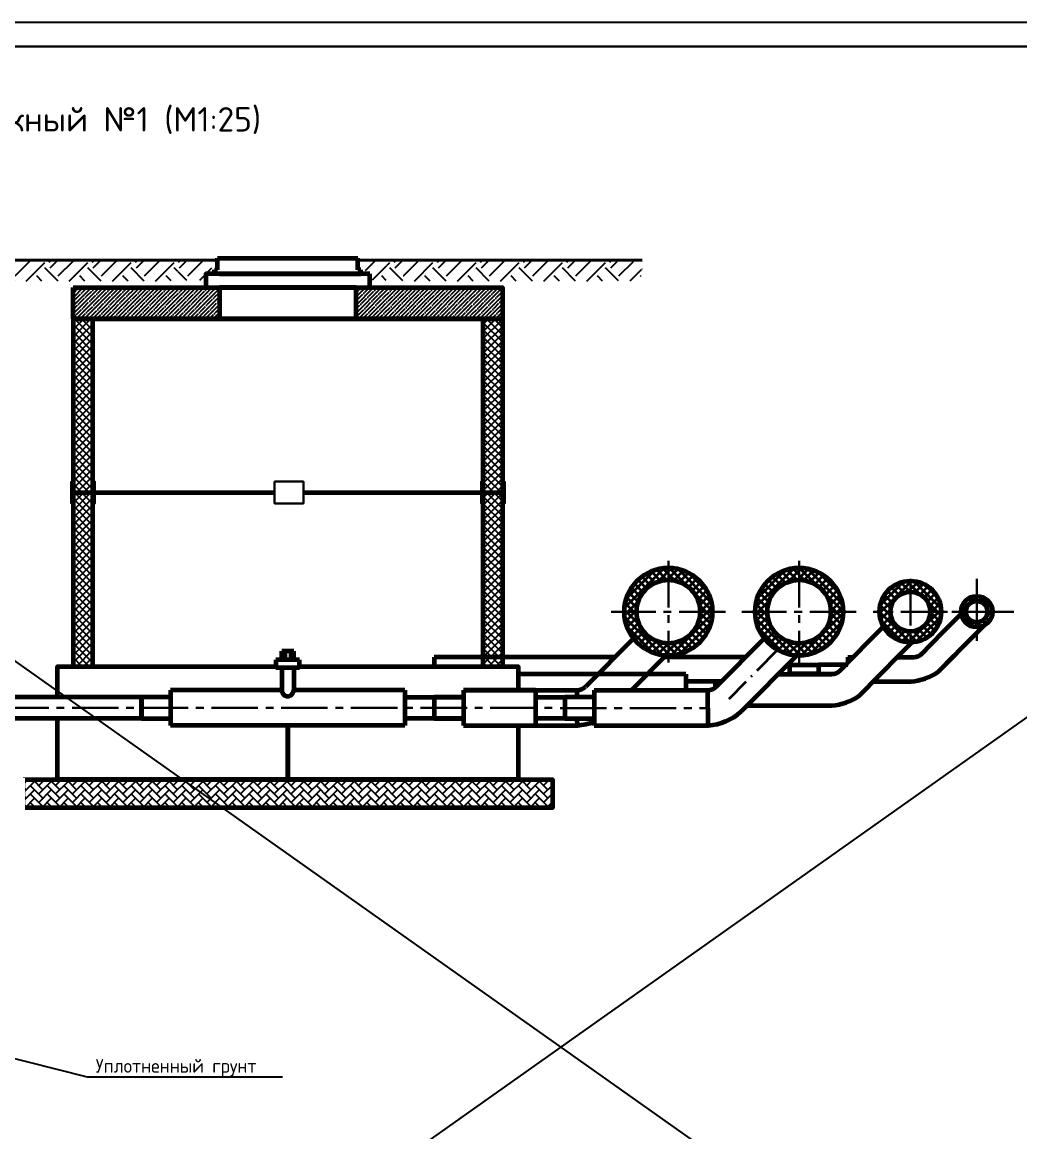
# Model space of a CAD drawing. Header units: metres. Extents: x -18 to 14983, y 1157 to 3877.
# Drawn here: x 9446.1 to 9650.6, y 3018.3 to 3245.6 of the extents above; entities that cross this region are included whole.
import ezdxf
from ezdxf import colors
from ezdxf.entities.mleader import LeaderData, LeaderLine
from ezdxf.math import Vec2, Vec3

# ---------------------------------------------------------------- set-up
doc = ezdxf.new("R2010")
doc.units = ezdxf.units.M
doc.linetypes.add('ACAD_ISO10W100', pattern=[18.5, 12, -3, 0.5, -3])
doc.linetypes.add('осевая2', pattern=[28.575, 19.05, -3.175, 3.175, -3.175])
for name, color, linetype, lineweight in [('2 Рамка обычные', 1, 'Continuous', 60), ('9 Размеры на геодезии', 5, 'Continuous', 40), ('Объекты проект.', 1, 'Continuous', 80), ('Осевая', 2, 'осевая2', 30), ('Размер 3.5', 250, 'Continuous', 35), ('Тонкие', 5, 'Continuous', 30)]:
    doc.layers.add(name, color=color, linetype=linetype, lineweight=lineweight)
doc.layers.add('Штриховка', color=7, linetype='Continuous')
doc.styles.add('-ISOCPEUR-', font='isocpeur.ttf')
doc.styles.add('GOST', font='GOST_Common.ttf')
pattern_1 = [(45, (-124461.993, 586943.9476), (0, 8.838834765), [6.25, -6.25]), (45, (-124463.65, 586945.605), (0, 8.838834765), [6.25, -6.25]), (45, (-124465.307, 586947.262), (0, 8.838834765), [6.25, -6.25]), (135, (-124465.307, 586948.367), (-8.838834765, 9e-16), [6.25, -6.25]), (135, (-124463.65, 586950.024), (-8.838834765, 9e-16), [6.25, -6.25]), (135, (-124461.993, 586951.6816), (-8.838834765, 9e-16), [6.25, -6.25])]

# ---------------------------------------------------------------- blocks, each defined once
blk = doc.blocks.new('_DotSmall')
at = {"color": 0, "linetype": 'ByBlock', "const_width": 0.5}
blk.add_lwpolyline([(-0.0625, 0, 1), (0.0625, 0, 1)], format="xyb", close=True, dxfattribs=at)

msp = doc.modelspace()

# ---------------------------------------------------------------- hatches: boundary and pattern name
h = msp.add_hatch()
h.set_pattern_fill('ANSI35', scale=0.184)
h.set_pattern_definition([(45, (4321.7319, 2213.3086), (-0.82618356, 0.82618356), []), (45, (4322.5581, 2213.3086), (-0.82618356, 0.82618356), [1.4605, -0.2921, 0, -0.2921])])
h.paths.add_polyline_path([(9486.5634, 3191.2313), (9483.7634, 3191.2313), (9456.5634, 3191.2313), (9456.5634, 3184.8313), (9486.5634, 3184.8313)])
h.paths.add_polyline_path([(9544.5634, 3191.2313), (9514.5634, 3191.2313), (9514.5634, 3184.8313), (9544.5634, 3184.8313)])
h = msp.add_hatch()
h.set_pattern_fill('ANSI37', scale=0.33)
h.set_pattern_definition([(45, (4391.7276, 2237.0396), (-0.74087113, 0.74087113), []), (135, (4391.7276, 2237.0396), (-0.74087113, -0.74087113), [])])
h.paths.add_polyline_path([(9456.5634, 3149.2313), (9460.5634, 3149.2313), (9460.5634, 3184.8313), (9456.5634, 3184.8313)])
h.paths.add_polyline_path([(9540.5634, 3149.2313), (9544.5634, 3149.2313), (9544.5634, 3184.8313), (9540.5634, 3184.8313)])
h = msp.add_hatch()
h.set_pattern_fill('ANSI37', scale=0.33)
h.set_pattern_definition([(45, (4391.7276, 2201.4396), (-0.74087113, 0.74087113), []), (135, (4391.7276, 2201.4396), (-0.74087113, -0.74087113), [])])
h.paths.add_polyline_path([(9456.5634, 3113.6313), (9460.5634, 3113.6313), (9460.5634, 3149.2313), (9456.5634, 3149.2313)])
h.paths.add_polyline_path([(9540.5634, 3113.6313), (9544.5634, 3113.6313), (9544.5634, 3149.2313), (9540.5634, 3149.2313)])
at = {"lineweight": 35}
h = msp.add_hatch(dxfattribs=at)
h.set_pattern_fill('ANSI37', color=256, scale=0.33)
h.set_pattern_definition([(45, (4960.4267, 1638.4697), (-0.74087113, 0.74087113), []), (135, (4960.4267, 1638.4697), (-0.74087113, -0.74087113), [])])
h.paths.add_polyline_path([(9621.8604, 3124.8313, 1), (9634.4604, 3124.8313, 1)])
h.paths.add_polyline_path([(9632.2204, 3124.8313, -1), (9624.1004, 3124.8313, -1)], flags=16)
h.paths.add_polyline_path([(9638.5604, 3124.8313, 1), (9644.9604, 3124.8313, 1)])
h.paths.add_polyline_path([(9643.9604, 3124.8313, -1), (9639.5604, 3124.8313, -1)], flags=16)
h.paths.add_polyline_path([(9605.3604, 3133.8313), (9605.3604, 3131.3313, -0.41421356), (9611.8604, 3124.8313), (9614.3604, 3124.8313, 0.41421356)])
h.paths.add_polyline_path([(9614.3604, 3124.8313), (9611.8604, 3124.8313, -0.41421356), (9605.3604, 3118.3313), (9605.3604, 3115.8313, 0.41421356)])
h.paths.add_polyline_path([(9605.3604, 3131.3313), (9605.3604, 3133.8313, 0.41421356), (9596.3604, 3124.8313), (9598.8604, 3124.8313, -0.41421356)])
h.paths.add_polyline_path([(9598.8604, 3124.8313), (9596.3604, 3124.8313, 0.41421356), (9605.3604, 3115.8313), (9605.3604, 3118.3313, -0.41421356)])
h.paths.add_polyline_path([(9578.5604, 3133.8313), (9578.5604, 3131.3313, -0.41421356), (9585.0604, 3124.8313), (9587.5604, 3124.8313, 0.41421356)])
h.paths.add_polyline_path([(9587.5604, 3124.8313), (9585.0604, 3124.8313, -0.41421356), (9578.5604, 3118.3313), (9578.5604, 3115.8313, 0.41421356)])
h.paths.add_polyline_path([(9572.0604, 3124.8313), (9569.5604, 3124.8313, 0.41421356), (9578.5604, 3115.8313), (9578.5604, 3118.3313, -0.41421356)])
h.paths.add_polyline_path([(9578.5604, 3131.3313), (9578.5604, 3133.8313, 0.41421356), (9569.5604, 3124.8313), (9572.0604, 3124.8313, -0.41421356)])
h = msp.add_hatch()
h.set_pattern_fill('AR-HBONE', scale=0.012)
h.set_pattern_definition([(45, (4321.7319, 2213.3086), (0, 1.72420918), [3.6576, -1.2192]), (135, (4322.594, 2214.1707), (2e-16, 1.72420918), [3.6576, -1.2192])])
h.paths.add_polyline_path([(9554.8013, 3090.4313), (9446.3255, 3090.4313), (9446.3255, 3084.6766), (9554.8013, 3084.6766)])
at = {"layer": 'Штриховка'}
h = msp.add_hatch(dxfattribs=at)
h.set_pattern_fill('EARTH', color=256, scale=25, angle=45, style=0)
h.set_pattern_definition(pattern_1)
h.paths.add_polyline_path([(9404.3634, 3196.8313), (9427.1821, 3196.8313), (9428.1431, 3193.9939), (9407.3634, 3193.8313)])
h.paths.add_polyline_path([(9435.434, 3196.5881), (9427.9388, 3196.5712), (9427.9868, 3193.9529), (9435.434, 3192.5575)])
h.paths.add_polyline_path([(9481.5096, 3196.6968), (9435.434, 3196.6968), (9435.434, 3192.5575), (9475.0063, 3192.5575)])
h.paths.add_polyline_path([(9486.1894, 3196.8313), (9482.0744, 3196.8313), (9475.0063, 3192.5575), (9483.1934, 3192.7827)])
h = msp.add_hatch(dxfattribs=at)
h.set_pattern_fill('EARTH', color=256, scale=25, angle=45, style=0)
h.set_pattern_definition(pattern_1)
h.paths.add_polyline_path([(9573.2288, 3196.361), (9573.0964, 3196.1553), (9572.9837, 3192.6657), (9573.1401, 3192.9417)])
h.paths.add_polyline_path([(9565.6929, 3196.5881), (9573.188, 3196.5712), (9573.1401, 3192.623), (9565.6929, 3192.5575)])
h.paths.add_polyline_path([(9519.6172, 3196.6968), (9565.6929, 3196.6968), (9565.6929, 3192.5575), (9526.1205, 3192.5575)])
h.paths.add_polyline_path([(9514.9375, 3196.8313), (9519.0524, 3196.8313), (9526.1205, 3192.5575), (9517.9334, 3192.7827)])

# ---------------------------------------------------------------- linework, layer by layer
at = {"color": 5, "lineweight": 60}
for p, q in [((9499.3416, 3114.9495), (9499.3416, 3116.7313)), ((9500.5634, 3116.7313), (9499.3416, 3116.7313)), ((9499.9525, 3116.7313), (9499.9525, 3114.9495)), ((9501.7853, 3116.7313), (9500.5634, 3116.7313)), ((9501.1743, 3116.7313), (9501.1743, 3114.9495)), ((9501.7853, 3114.9495), (9501.7853, 3116.7313)), ((9500.5634, 3114.9495), (9498.1198, 3114.9495)), ((9498.1198, 3114.9495), (9498.1198, 3113.4222)), ((9503.0071, 3114.9495), (9500.5634, 3114.9495)), ((9503.0071, 3113.4222), (9503.0071, 3114.9495)), ((9498.1198, 3113.4222), (9503.0071, 3113.4222)), ((9499.3416, 3113.4222), (9499.3416, 3108.7313)), ((9501.7853, 3113.4222), (9501.7853, 3108.7313)), ((9476.5634, 3108.7313), (9476.5634, 3101.5313)), ((9499.3416, 3108.7313), (9476.5634, 3108.7313)), ((9524.5634, 3108.7313), (9501.7853, 3108.7313)), ((9524.5634, 3108.7313), (9524.5634, 3101.5313)), ((9551.3604, 3108.7313), (9536.5604, 3108.7274)), ((9536.5604, 3108.7274), (9536.5604, 3101.5274)), ((9551.3604, 3108.7313), (9551.3604, 3101.5313)), ((9470.5634, 3107.2913), (9442.0689, 3107.2913)), ((9470.5634, 3107.2913), (9470.5634, 3102.9713)), ((9470.5634, 3107.2913), (9470.5634, 3102.9713)), ((9476.5634, 3107.2913), (9470.5634, 3107.2913)), ((9470.5634, 3107.2913), (9470.5634, 3102.9713)), ((9470.5634, 3107.2913), (9470.5634, 3102.9713)), ((9470.5634, 3102.9713), (9470.5634, 3107.2913)), ((9524.5634, 3107.2913), (9530.5634, 3107.2913)), ((9530.5604, 3107.2874), (9530.5604, 3102.9674)), ((9530.5604, 3107.2874), (9536.5604, 3107.2874)), ((9530.5634, 3107.2913), (9530.5634, 3102.9713)), ((9530.5634, 3107.2913), (9530.5634, 3102.9713)), ((9530.5634, 3107.2913), (9530.5634, 3102.9713)), ((9530.5634, 3107.2913), (9530.5634, 3102.9713)), ((9551.3604, 3107.2913), (9557.3604, 3107.2913)), ((9557.3604, 3107.2913), (9557.3604, 3102.9713)), ((9470.5634, 3102.9713), (9442.0689, 3102.9713)), ((9470.5634, 3102.9713), (9476.5634, 3102.9713)), ((9530.5634, 3102.9713), (9524.5634, 3102.9713)), ((9536.5604, 3102.9674), (9530.5604, 3102.9674)), ((9557.3604, 3102.9713), (9551.3604, 3102.9713)), ((9524.5634, 3101.5313), (9476.5634, 3101.5313)), ((9536.5604, 3101.5274), (9551.3604, 3101.5274))]:
    msp.add_line(p, q, dxfattribs=at)
at = {"color": 3, "linetype": 'ACAD_ISO10W100', "lineweight": 35, "ltscale": 0.5}
msp.add_line((9600.9336, 3116.9953), (9590.9313, 3106.9068), dxfattribs=at)
msp.add_lwpolyline([(9259.4655, 3245.5891), (9853.4655, 3245.5891), (9853.4655, 2825.5891), (9259.4655, 2825.5891)], close=True)
at = {"const_width": 0.5}
msp.add_lwpolyline([(9279.4655, 3240.5891), (9848.4655, 3240.5891), (9848.4655, 2830.5891), (9279.4655, 2830.5891)], close=True, dxfattribs=at)
at = {"color": 5, "lineweight": 60}
msp.add_arc((9500.5634, 3108.7255), 1.2218, 179.727501, 0.272499, dxfattribs=at)
at = {"layer": '2 Рамка обычные', "color": 7}
for p, q in [((9486.1894, 3194.8313), (9486.1894, 3197.2313)), ((9486.1894, 3197.2313), (9514.9375, 3197.2313)), ((9514.9375, 3194.8313), (9514.9375, 3197.2313)), ((9485.5634, 3194.0313), (9485.5634, 3194.8313)), ((9485.5634, 3194.8313), (9486.1894, 3194.8313)), ((9486.5634, 3194.0313), (9485.5634, 3194.0313)), ((9486.5634, 3194.0313), (9514.5634, 3194.0313)), ((9514.5634, 3194.0313), (9515.5634, 3194.0313)), ((9515.5634, 3194.8313), (9514.9375, 3194.8313)), ((9515.5634, 3194.0313), (9515.5634, 3194.8313)), ((9486.5634, 3191.2313), (9514.5634, 3191.2313)), ((9456.5634, 3184.8313), (9544.5634, 3184.8313)), ((9456.5634, 3184.8313), (9456.5634, 3149.2313)), ((9460.5634, 3184.8313), (9460.5634, 3149.2313)), ((9540.5634, 3184.8313), (9540.5634, 3149.2313)), ((9544.5634, 3184.8313), (9544.5634, 3149.2313)), ((9456.1847, 3149.2507), (9461.0448, 3149.2507)), ((9456.5634, 3149.2313), (9497.8594, 3149.2313)), ((9456.5634, 3149.2313), (9497.8594, 3149.2313)), ((9456.5634, 3149.2313), (9456.5634, 3113.6313)), ((9456.6147, 3149.212), (9460.6147, 3149.212)), ((9460.5634, 3149.2313), (9460.5634, 3113.6313)), ((9460.6147, 3149.212), (9497.8594, 3149.2299)), ((9503.7805, 3149.2328), (9541.0252, 3149.2507)), ((9503.7805, 3149.2313), (9544.5634, 3149.2313)), ((9503.7805, 3149.2313), (9544.5634, 3149.2313)), ((9540.1847, 3149.2507), (9545.0448, 3149.2507)), ((9540.5634, 3149.2313), (9540.5634, 3113.6313)), ((9544.5634, 3149.2313), (9544.5634, 3113.6313)), ((9456.5634, 3113.6313), (9498.1198, 3113.6313)), ((9503.0071, 3113.6313), (9544.5634, 3113.6313))]:
    msp.add_line(p, q, dxfattribs=at)
for points in [[(9517.3634, 3194.0313), (9483.7634, 3194.0313), (9483.7634, 3191.2313), (9517.3634, 3191.2313)], [(9456.5634, 3191.2313), (9544.5634, 3191.2313), (9544.5634, 3184.8313), (9456.5634, 3184.8313)], [(9486.5634, 3184.8313), (9514.5634, 3184.8313), (9514.5634, 3191.2313), (9486.5634, 3191.2313)], [(9446.3255, 3090.4313), (9554.8013, 3090.4313), (9554.8013, 3084.6766), (9446.3255, 3084.6766)]]:
    msp.add_lwpolyline(points, close=True, dxfattribs=at)
for points in [[(9453.3634, 3107.2913), (9453.3634, 3113.6313), (9498.1198, 3113.6313)], [(9503.0071, 3113.6313), (9547.7634, 3113.6313), (9547.7634, 3108.7304)], [(9500.5634, 3101.5313), (9500.5634, 3090.4313), (9453.3634, 3090.4313), (9453.3634, 3102.9713)], [(9547.7634, 3101.5313), (9547.7634, 3090.4313), (9500.5634, 3090.4313), (9500.5634, 3101.5313)]]:
    msp.add_lwpolyline(points, dxfattribs=at)
at = {"layer": '9 Размеры на геодезии', "color": 0, "linetype": 'ByBlock'}
for p, q in [((9486.1894, 3196.8313), (9404.3634, 3196.8313)), ((9514.9375, 3196.8313), (9573.1983, 3196.8313))]:
    msp.add_line(p, q, dxfattribs=at)
at = {"layer": 'Объекты проект.', "color": 6, "lineweight": 60, "true_color": 0xff00ff}
for p, q in [((9634.8446, 3120.5984), (9638.5909, 3124.3905)), ((9638.4015, 3117.0844), (9643.2646, 3122.0069)), ((9630.3084, 3116.0068), (9634.8446, 3120.5984)), ((9633.8654, 3112.4928), (9641.7003, 3120.4235)), ((9567.5959, 3115.5113), (9530.5634, 3115.5113)), ((9530.5634, 3115.5113), (9530.5634, 3113.6313)), ((9594.3929, 3115.5113), (9577.7348, 3115.5113)), ((9603.3604, 3114.3298), (9603.3604, 3112.0313)), ((9615.3604, 3115.5113), (9616.4471, 3115.5123)), ((9615.3604, 3115.5113), (9615.3604, 3114.4123)), ((9625.4629, 3115.5203), (9628.8383, 3115.5233)), ((9633.8654, 3112.4928), (9637.1642, 3115.8319)), ((9603.3604, 3113.9113), (9609.3604, 3113.9113)), ((9609.3604, 3112.1113), (9603.3604, 3112.1113)), ((9615.3604, 3113.9113), (9609.3604, 3113.9113)), ((9609.3604, 3113.9113), (9609.3604, 3112.1113)), ((9609.3604, 3113.9113), (9609.3604, 3112.1113)), ((9609.3604, 3112.1113), (9612.5866, 3112.1113)), ((9620.5717, 3110.5247), (9628.2235, 3110.5443))]:
    msp.add_line(p, q, dxfattribs=at)
at = {"layer": 'Объекты проект.', "color": 4, "lineweight": 60}
for p, q in [((9621.853, 3120.9763), (9622.6488, 3121.7796)), ((9613.7097, 3112.7415), (9619.6507, 3118.7551)), ((9619.6507, 3118.7551), (9621.853, 3120.9763)), ((9626.0186, 3116.0877), (9628.4478, 3118.5379)), ((9617.6884, 3107.5799), (9626.0186, 3116.0877)), ((9582.1604, 3112.0313), (9547.7634, 3112.0313)), ((9582.1604, 3112.0313), (9582.1604, 3108.7313)), ((9601.0815, 3112.0313), (9612.0157, 3112.0313)), ((9582.1604, 3110.6113), (9586.7861, 3110.6113)), ((9586.7861, 3110.6113), (9589.5347, 3110.6113)), ((9588.1604, 3110.6113), (9588.1604, 3109.2561)), ((9594.7362, 3105.6313), (9596.3604, 3105.6313)), ((9596.3604, 3105.6313), (9612.0465, 3105.6313))]:
    msp.add_line(p, q, dxfattribs=at)
at = {"layer": 'Объекты проект.', "lineweight": 60}
for p, q in [((9571.415, 3119.3633), (9561.5779, 3109.4415)), ((9578.0658, 3115.8451), (9571.0127, 3108.7313)), ((9536.5634, 3108.7313), (9559.9147, 3108.7313)), ((9559.89, 3107.2913), (9559.8838, 3108.7313)), ((9559.9147, 3101.5313), (9559.9085, 3102.9713)), ((9536.5634, 3101.5313), (9559.9147, 3101.5313))]:
    msp.add_line(p, q, dxfattribs=at)
at = {"layer": 'Объекты проект.', "color": 5, "lineweight": 60}
for p, q in [((9598.2119, 3119.3633), (9588.3748, 3109.4415)), ((9604.8627, 3115.8451), (9593.4878, 3104.3722)), ((9536.5634, 3108.7313), (9536.5634, 3101.5313)), ((9563.3604, 3108.7313), (9586.7117, 3108.7313)), ((9563.3604, 3108.7313), (9563.3604, 3101.5313)), ((9586.7117, 3101.5313), (9586.6808, 3108.7313)), ((9530.5634, 3107.2913), (9530.5634, 3102.9713)), ((9536.5634, 3107.2913), (9530.5634, 3107.2913)), ((9530.5634, 3107.2913), (9530.5634, 3102.9713)), ((9557.3604, 3107.2913), (9557.3604, 3102.9713)), ((9563.3604, 3107.2913), (9557.3604, 3107.2913)), ((9557.3604, 3107.2913), (9557.3604, 3102.9713)), ((9530.5634, 3102.9713), (9536.5634, 3102.9713)), ((9557.3604, 3102.9713), (9563.3604, 3102.9713)), ((9563.3604, 3102.3062), (9563.3604, 3101.5313)), ((9563.3604, 3101.5313), (9586.7117, 3101.5313))]:
    msp.add_line(p, q, dxfattribs=at)
at = {"layer": 'Объекты проект.', "lineweight": 60}
for radius in [9, 6.5]:
    msp.add_circle((9578.5604, 3124.8313), radius, dxfattribs=at)
at = {"layer": 'Объекты проект.', "color": 5, "lineweight": 60}
for radius in [9, 6.5]:
    msp.add_circle((9605.3604, 3124.8313), radius, dxfattribs=at)
at = {"layer": 'Объекты проект.', "color": 4, "lineweight": 60}
for radius in [6.3, 4.06]:
    msp.add_circle((9628.1604, 3124.8313), radius, dxfattribs=at)
at = {"layer": 'Объекты проект.', "color": 6, "lineweight": 60, "true_color": 0xff00ff}
for radius in [3.2, 2.2]:
    msp.add_circle((9641.7604, 3124.8313), radius, dxfattribs=at)
for centre, radius, start, end in [((9628.7752, 3118.0494), 2.5269, 271.432533, 314.058788), ((9627.5187, 3121.7272), 11.2051, 273.606354, 304.500325)]:
    msp.add_arc(centre, radius, start, end, dxfattribs=at)
at = {"layer": 'Объекты проект.', "color": 4, "lineweight": 60}
for centre, radius, start, end in [((9611.9525, 3114.5574), 2.5269, 271.432533, 314.058788), ((9611.3417, 3116.8142), 11.2051, 273.606354, 304.500325)]:
    msp.add_arc(centre, radius, start, end, dxfattribs=at)
at = {"layer": 'Объекты проект.', "lineweight": 60}
for centre, radius, start, end in [((9559.8207, 3111.2574), 2.5269, 271.432533, 314.058788), ((9559.2099, 3112.7142), 11.2051, 273.606354, 291.741096)]:
    msp.add_arc(centre, radius, start, end, dxfattribs=at)
at = {"layer": 'Объекты проект.', "color": 5, "lineweight": 60}
for centre, radius, start, end in [((9586.6176, 3111.2574), 2.5269, 271.432533, 314.058788), ((9586.0069, 3112.7142), 11.2051, 273.606354, 311.884966)]:
    msp.add_arc(centre, radius, start, end, dxfattribs=at)
at = {"layer": 'Осевая', "color": 3, "ltscale": 0.5}
for p, q in [((9578.5634, 3135.2142), (9578.5634, 3114.4485)), ((9605.3604, 3135.2142), (9605.3604, 3114.4485)), ((9628.1604, 3131.5512), (9628.1604, 3118.1114)), ((9641.7624, 3131.5512), (9641.7624, 3118.1114)), ((9590.2825, 3124.8313), (9566.8383, 3124.8313)), ((9617.0795, 3124.8313), (9593.6353, 3124.8313)), ((9635.7451, 3124.8313), (9620.5718, 3124.8313)), ((9649.3471, 3124.8313), (9634.1737, 3124.8313)), ((9442.0689, 3105.1313), (9586.6964, 3105.0877))]:
    msp.add_line(p, q, dxfattribs=at)
at = {"layer": 'Тонкие', "ltscale": 100}
for points in [[(9461.0448, 3149.2507), (9461.0448, 3151.4863), (9460.8698, 3151.4863, 0.41421356), (9460.6754, 3151.2919), (9460.6754, 3149.8096, -0.41421356), (9460.3352, 3149.4694), (9456.8942, 3149.4694, -0.41421356), (9456.554, 3149.8096), (9456.554, 3151.2919, 0.41421356), (9456.3596, 3151.4863), (9456.1847, 3151.4863), (9456.1847, 3149.2507)], [(9545.0448, 3149.2507), (9545.0448, 3151.4863), (9544.8698, 3151.4863, 0.41421356), (9544.6754, 3151.2919), (9544.6754, 3149.8096, -0.41421356), (9544.3352, 3149.4694), (9540.8942, 3149.4694, -0.41421356), (9540.554, 3149.8096), (9540.554, 3151.2919, 0.41421356), (9540.3596, 3151.4863), (9540.1847, 3151.4863), (9540.1847, 3149.2507)], [(9461.0448, 3149.2507), (9461.0448, 3147.015), (9460.8698, 3147.015, -0.41421356), (9460.6754, 3147.2094), (9460.6754, 3148.6918, 0.41421356), (9460.3352, 3149.032), (9456.8942, 3149.032, 0.41421356), (9456.554, 3148.6918), (9456.554, 3147.2094, -0.41421356), (9456.3596, 3147.015), (9456.1847, 3147.015), (9456.1847, 3149.2507)], [(9545.0448, 3149.2507), (9545.0448, 3147.015), (9544.8698, 3147.015, -0.41421356), (9544.6754, 3147.2094), (9544.6754, 3148.6918, 0.41421356), (9544.3352, 3149.032), (9540.8942, 3149.032, 0.41421356), (9540.554, 3148.6918), (9540.554, 3147.2094, -0.41421356), (9540.3596, 3147.015), (9540.1847, 3147.015), (9540.1847, 3149.2507)]]:
    msp.add_lwpolyline(points, format="xyb", close=True, dxfattribs=at)
msp.add_lwpolyline([(9497.8594, 3151.467), (9503.7805, 3151.467), (9503.7805, 3146.9957), (9497.8594, 3146.9957)], close=True, dxfattribs=at)

# ---------------------------------------------------------------- texts
at = {"layer": 'Размер 3.5', "color": 0, "style": '-ISOCPEUR-'}
msp.add_text('Колодец дренажный №1 (М1:25)', height=5, dxfattribs=at).set_placement((9395.8165, 3223.1878))

# ---------------------------------------------------------------- next in the draw order: texts
at = {"layer": 'Размер 3.5', "insert": (9438.1009, 3087.2885), "char_height": 7, "attachment_point": 1, "style": 'GOST', "bg_fill": 2}
msp.add_mtext_dynamic_manual_height_columns('{\\Q0;\\C256;\\c0;1}', width=5.108195, gutter_width=2, heights=[0], dxfattribs=at)

# ---------------------------------------------------------------- next in the draw order: leaders
at = {"layer": 'Размер 3.5'}
ml = msp.add_multileader_mtext('Standard', dxfattribs=at)
ml.set_content('Уплотненный грунт ', color=256, style='GOST')
ml.set_leader_properties()
ml.set_arrow_properties(name='DOTSMALL')
ml.build(insert=Vec2(0, 0))
ml.multileader.update_dxf_attribs({"text_left_attachment_type": 5, "text_right_attachment_type": 5, "dogleg_length": 2, "arrow_head_size": 1.6})
ctx = ml.context
ctx.base_point, ctx.char_height, ctx.arrow_head_size, ctx.landing_gap_size, ctx.plane_origin = Vec3(9459.6124, 3029.5465), 2.8, 1.6, 1.6, Vec3(9446.6791, 3029.2682)
ctx.left_attachment, ctx.right_attachment = 5, 5
notes = []
notes.append((ctx, [(0, (1, 1, 0), (9459.4349, 3029.5465), (1, 0), 0.1775, [(0, [(9430.4553, 3036.8313)], 0, [])])]))
ctx.mtext.insert, ctx.mtext.flow_direction = Vec3(9461.2124, 3033.1865), 5
ctx.mtext.has_bg_fill, ctx.mtext.bg_color, ctx.mtext.bg_scale_factor, ctx.mtext.bg_transparency, ctx.mtext.use_window_bg_color = 1, -1027028792, 1.5, 0, 1
for ctx, leaders in notes:
    for number, flags, end, landing, length, lines in leaders:
        leader = LeaderData()
        leader.index, (leader.has_last_leader_line, leader.has_dogleg_vector, leader.attachment_direction) = number, flags
        leader.last_leader_point, leader.dogleg_vector, leader.dogleg_length = Vec3(end), Vec3(landing), length
        for number, points, colour, breaks in lines:
            line = LeaderLine()
            line.index, line.vertices, line.color, line.breaks = number, Vec3.list(points), colors.encode_raw_color(colour), breaks
            leader.lines.append(line)
        ctx.leaders.append(leader)

# ---------------------------------------------------------------- next in the draw order: linework, layer by layer
for p, q in [((9259.4655, 2825.5891), (9853.4655, 3245.5891)), ((9259.4655, 3245.5891), (9853.4655, 2825.5891))]:
    msp.add_line(p, q)

doc.saveas('drawing.dxf')
